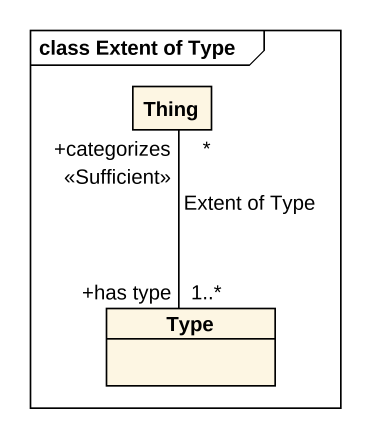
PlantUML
@startuml
mainframe class Extent of Type
hide circle
hide empty members
class Thing
class Type
Type "+has type\n1..*" -up- "+categorizes\n<<Sufficient>>\n*" Thing : Extent of Type
@enduml
